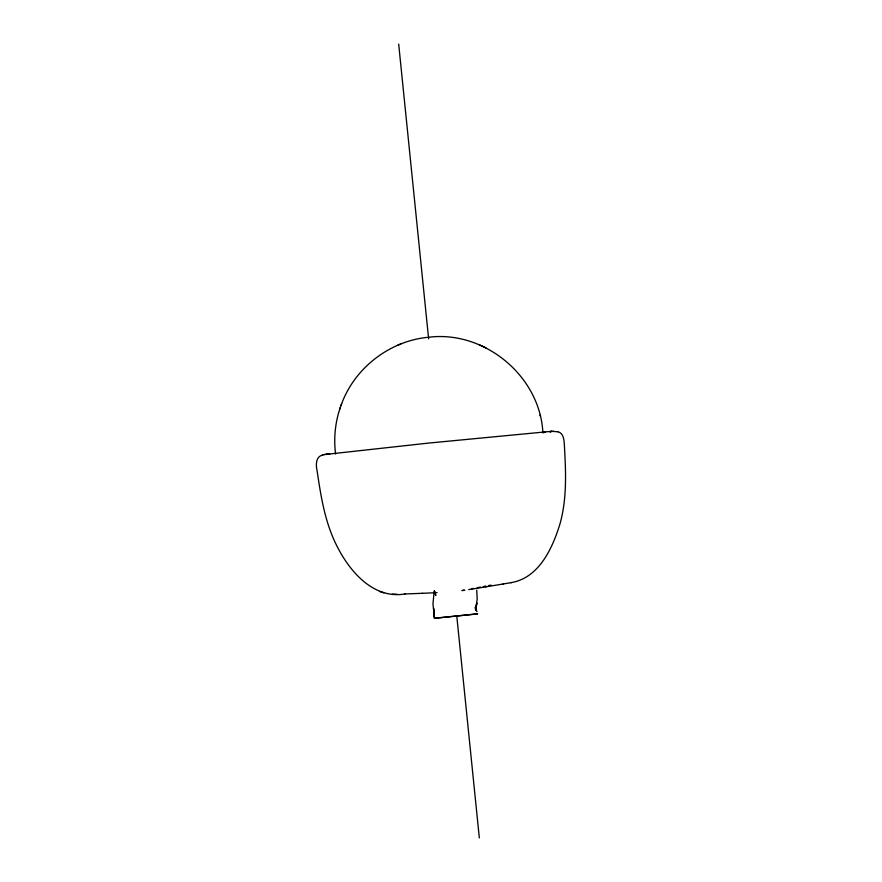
<?xml version="1.0" encoding="UTF-8"?>
<svg xmlns="http://www.w3.org/2000/svg" width="882" height="882" viewBox="0 0 882 882"><rect width="100%" height="100%" fill="white"/><g stroke="black" fill="none" stroke-linecap="round" stroke-linejoin="round"><path stroke-width="1.32" d="M434.198 591.138L432.974 603.85L434.495 618.282L477.702 613.85L434.495 618.26L433.591 608.426L434.517 618.271M475.585 610.355L477.195 598.889L476.743 590.102M475.663 608.348L476.897 602.935L475.685 610.344L475.255 607.367L476.93 611.744M340.342 407.363C335.171 422.269 333.572 438.409 335.59 454.043M340.948 405.665C353.66 368.908 388.675 341.367 427.329 337.365M339.713 409.171L341.621 403.702M322.724 455.013C315.447 456.578 315.811 465.255 317.112 470.9C320.927 496.665 325.072 523.015 337.133 546.432C349.9 571.723 373.516 599.286 404.97 593.972M510.788 582.693C539.056 578.118 552.485 548.229 560.004 523.809C567.104 498.44 565.858 471.793 564.414 445.785C564.072 440.724 563.973 432.875 557.545 431.695M400.935 343.903L397.418 345.391M324.333 454.583L428.597 443.084L551.735 431.298M550.467 431.596L549.883 431.728L551.636 431.463L549.96 431.717M322.558 455.068L324.499 454.528M491.076 585.097L488.452 585.604M477.272 587.71L480.447 587.103M503.534 583.928L485.75 586.872M483.259 586.563L485.872 586.067M471.506 588.801L473.59 588.415M462.069 590.51L464.042 590.157M503.038 584.016L511.373 582.594M462.234 590.598L464.869 590.179M468.728 589.573L485.949 586.85M326.737 454.142L327.442 454.032M324.929 454.439L325.645 454.329M543.433 432.522L545.462 432.279M428.939 337.2C484.88 330.397 540.258 376.427 542.893 432.963M329.416 454.142L326.638 454.307L329.714 454.34M422.313 593.31L437.086 592.638M551.074 431.331L557.656 431.717M552.893 431.254L553.565 431.221M397.087 594.236L392.457 594.137M404.684 593.983L422.5 593.299M379.436 591.436L383.946 592.858M482.763 346.406L485.982 347.894M479.279 344.796L482.553 346.317M434.33 590.797L435.785 595.493L434.87 591.679M540.005 415.08L540.159 415.852M398.686 44.1L428.63 338.864M456.755 615.801L479.323 837.9"/></g></svg>
